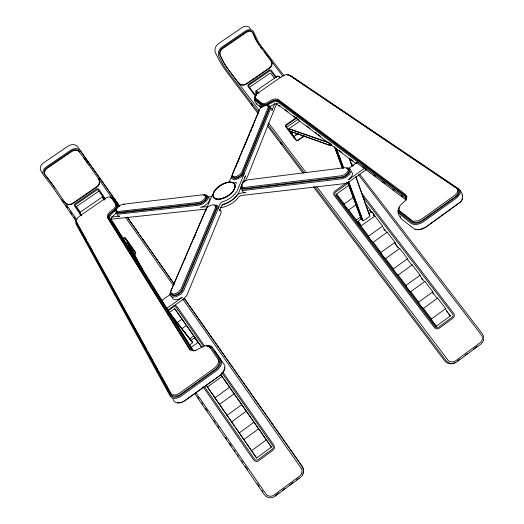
<?xml version="1.0" encoding="UTF-8"?>
<svg xmlns="http://www.w3.org/2000/svg" width="524" height="524" viewBox="0 0 524 524"><rect width="100%" height="100%" fill="white"/><g stroke="black" fill="none" stroke-linecap="round" stroke-linejoin="round"><path stroke-width="0.79" d="M111.055 219.333L112.116 216.818L115.765 213.569M104.106 200.233L102.35 197.325M255.28 97.719L255.24 98.093A4.703 2.161 -29.5 0 0 255.647 98.944L262.517 104.322A5.017 2.345 -29.4 0 0 263.71 104.708C269.022 104.767 273.024 98.243 278.506 100.438L407.037 196.808M293.551 136.908L291.423 131.662L331.253 145.849L330.107 143.976M221.01 374.837L271.419 447.103L256.596 458.002L207.347 387.079L222.006 376.514L220.709 374.509M271.419 447.103L222.006 376.514M232.807 175.841L233.35 177.407L235.119 177.819A6.177 3.144 -31.2 0 0 237.601 177.302L240.621 175.606L242.396 173.424L268.963 108.317L269.074 107.322L268.144 106.529M219.792 209.764L219.51 210.923L221.436 206.292A3.386 1.782 -32.3 0 1 223.899 204.052A14.901 7.736 -32 0 0 239.108 191.876L245.579 175.848L244.42 177.616M251.297 103.438L252.548 105.344L251.527 103.621M336.604 193.998L336.375 195.046L436.034 326.4L436.341 326.203L432.647 321.343A2.627 0.478 52.7 0 1 431.455 318.985L423.458 308.44A2.607 0.478 52.9 0 1 421.519 306.671L419.888 304.529A2.607 0.478 52.9 0 1 418.676 302.145L410.744 291.685A2.587 0.472 53.1 0 1 408.851 289.975L407.24 287.853A2.587 0.472 53.2 0 1 406.002 285.442L398.129 275.067A2.568 0.472 53.4 0 1 396.288 273.423L394.69 271.314A2.568 0.472 53.4 0 1 393.426 268.871L385.625 258.587A2.548 0.472 53.6 0 1 383.83 256.996L382.238 254.906A2.548 0.472 53.7 0 1 380.961 252.444L373.219 242.245A2.535 0.465 53.9 0 1 371.47 240.713L369.898 238.636A2.535 0.465 53.9 0 1 368.595 236.147L360.912 226.034A2.522 0.465 54.1 0 1 359.805 225.281L357.65 222.497A2.522 0.465 54.1 0 1 356.327 219.988L348.709 209.947A2.509 0.458 54.3 0 1 347.052 208.532L345.506 206.489A2.509 0.458 54.4 0 1 344.157 203.954L336.604 193.998L349.194 185.077M462.057 199.264L462.227 198.511M118.024 206.987L117.952 205.041L113.25 197.967L112.129 197.306L110.295 197.286M112.313 221.613L110.741 218.973M406.12 199.998L406.296 197.895L405.249 196.33L277.838 100.916C272.028 98.65 267.653 107.04 261.856 104.793L254.73 99.128L254.959 97.045M405.609 200.685L405.773 198.793A6.714 3.989 -25.2 0 0 404.816 197.365L277.563 101.767A5.201 2.463 -29.2 0 0 276.305 101.374L273.102 102.016L266.054 105.645M76.203 221.213L76.124 222.975L170.804 395.548C173.352 398.934 178.357 396.675 181.121 394.716L215.24 370.154C218.128 367.972 221.757 364.075 219.949 360.211L211.028 346.895L209.81 346.168L207.288 345.925M231.68 176.241C230.612 178.147 232.728 179.824 234.562 179.49A8.115 4.133 -31.2 0 0 237.831 178.815L241.852 176.549L244.236 173.614M234.045 189.655L234.876 187.448A12.334 6.353 -32 0 0 222.549 184.238A12.334 6.353 -32 0 0 214.192 197.915L215.803 198.878A12.334 6.353 -32 0 0 234.032 189.655A12.334 6.353 -32 0 1 215.783 198.812M234.529 188.66L234.909 187.507A12.334 6.353 -32 0 0 222.582 184.297A12.334 6.353 -32 0 0 214.224 197.967M218.082 208.696C219.189 206.77 217.218 204.825 215.24 205.133A8.358 4.382 -32.8 0 0 214.48 205.172M280.707 142.567L282.036 144.421L280.792 142.521M224.01 370.691L224.645 367.278M274.773 103.477L271.917 110.571L272.041 109.247L271.242 108.357M291.626 134.95L292.143 134.93M235.728 167.261L236.678 164.995M237.307 163.481L238.256 161.222M238.885 159.709L239.835 157.442M243.627 148.384L244.57 146.124M245.206 144.611L246.149 142.345M246.784 140.838L247.734 138.572M248.363 137.065L249.313 134.799M250.577 131.779L251.841 128.76M252.47 127.253L253.419 124.987M205.054 211.866L170.333 292.379C169.121 294.416 170.647 297.082 173.038 296.99A9.118 5.135 -35.9 0 0 176.555 296.505L181.029 294.01L183.845 290.453L220.021 204.065A3.393 1.782 -32.3 0 1 222.49 201.825A14.927 7.716 -32 0 0 237.732 189.636L270.718 108.389C271.642 106.549 269.297 105.494 267.79 105.874M212.462 194.686L205.375 211.12L206.109 209.882M184.402 260.435L185.372 258.194M194.365 237.326L195.328 235.093M81.554 215.809L79.772 212.534L102.134 197.096M76.275 221.239L75.901 223.781L170.457 396.583C172.972 400.087 178.068 398.044 181.029 396.216L216.654 370.573C219.471 368.149 222.988 364.108 221.062 360.191L212.082 346.829L209.908 345.82L206.318 346.076M259.131 110.793L229.853 180.597A3.288 1.677 -31.7 0 1 228.457 182.149M117.402 208.251L117.762 207.602M461.742 200.044L460.714 201.622M399.373 207.432L398.292 210.465L398.928 212.299L411.7 222.412C415.375 224.613 420.019 222.68 423.254 220.506L455.494 197.332C457.969 195.747 461.297 191.548 458.153 189.046L289.779 75.364L287.833 75.03M255.05 97.064C252.201 101.119 258.234 105.586 261.057 107.63M223.82 371.13L222.183 373.442L219.497 375.878L185.588 400.323L182.005 402.216M222.903 372.538L224.763 369.112L224.862 365.595L214.879 351.041M399.596 207.118C395.934 210.635 398.849 215.816 401.489 218.973L414.451 229.145L418.833 229.741M256.596 458.002L235.263 427.008M219.366 404.456L234.071 393.812M460.02 202.395C464.657 198.976 462.528 192.583 459.103 189.125L290.545 75.469L287.696 75.207M116.387 209.587L111.095 214.237L109.601 216.884A5.319 2.548 -35.3 0 0 109.765 218.056L192.223 349.384A6.845 4.205 -37.3 0 0 193.664 350.51L195.904 350.739M222.359 373.134L220.146 375.282L183.171 401.685M459.496 202.801L425.711 227.187L419.403 229.65M460.38 201.982L425.278 227.573L422.062 229.08L418.257 229.781M275.087 495.724L278.958 492.861M282.181 490.477L284.761 488.571M289.274 485.237L293.145 482.375M296.368 479.991L298.949 478.084M457.269 361.036L459.869 359.11M465.083 355.265L467.683 353.34M473.545 349.004L477.456 346.115M251.422 450.764L266.251 439.931M431.455 318.985L445.649 308.597L437.625 298.097A2.6 0.524 52.7 0 1 435.641 296.361L434.01 294.233A2.6 0.524 52.7 0 1 432.831 291.829L424.872 281.414A2.581 0.524 53 0 1 422.94 279.744L421.322 277.622A2.581 0.524 53 0 1 420.117 275.192L412.224 264.869A2.561 0.517 53.2 0 1 410.338 263.258L408.733 261.155A2.561 0.517 53.3 0 1 407.508 258.699L399.681 248.461A2.548 0.517 53.5 0 1 397.84 246.902L396.249 244.819A2.541 0.517 53.5 0 1 395.004 242.337L387.243 232.178A2.528 0.511 53.8 0 1 385.448 230.684L383.869 228.621A2.528 0.511 53.8 0 1 382.599 226.113L374.896 216.039A2.515 0.511 54 0 1 373.94 215.515M436.034 326.4L450.509 315.815L446.808 310.974A2.62 0.524 52.5 0 1 445.649 308.597M239.16 433.014L253.924 422.252M418.676 302.145L432.831 291.829M243.726 439.643L258.509 428.848M423.458 308.44L437.625 298.097M226.938 415.388L241.695 404.718M406.002 285.442L420.117 275.192M231.497 421.971L246.241 411.255M410.744 291.685L424.872 281.414M398.129 275.067L412.224 264.869M385.625 258.587L399.681 248.461M214.847 397.919L229.538 387.308M393.426 268.871L407.508 258.699M380.961 252.444L395.004 242.337M368.595 236.147L382.599 226.113M373.219 242.245L387.243 232.178M189.78 338.838L193.749 336.002L198.196 342.355L190.887 347.556M356.327 219.988L360.984 216.661M368.3 211.441L370.298 210.013L365.045 203.142M190.795 340.541L194.633 337.797L194.974 338.203M357.735 221.364L361.593 218.613M368.66 213.563L371.234 211.729M189.518 345.034L192.675 342.781L168.997 312.645M360.912 226.034L374.896 216.039M176.739 322.935L182.018 319.182L193.749 336.002M344.157 203.954L353.451 197.352M181.782 328.764L186.433 325.489M348.709 209.947L356.019 204.746M164.949 309.592L182.195 297.377L178.54 299.237A9.098 5.148 -36 0 1 175.036 299.715L173.077 299.086L171.924 297.115M364.488 168.368L348.539 179.667L351.25 177.027A8.928 4.952 -27.5 0 0 352.442 174.23L352.344 173.005L351.362 171.63M346.633 182.804L335.046 191.011A3.373 3.262 8.2 0 0 334.338 195.57L434.298 327.441A3.55 3.419 39.8 0 0 439.21 328.234L453.031 318.094A3.544 3.406 38.1 0 0 453.633 313.267L361.226 192.537M167.575 310.391L183.466 299.132L186.721 295.68L220.925 213.144L221.174 211.454L219.962 209.934M366.774 169.35L349.521 181.573L345.139 183.557L241.512 195.491A3.373 1.782 -31.6 0 0 238.486 197.103A14.875 7.762 -32 0 1 221.58 207.425L219.962 207.596M168.132 310.758L173.254 307.13A2.292 2.24 -45.5 0 1 176.405 307.647L203.561 346.547M347.916 183.374L335.688 192.039A2.24 2.168 8.3 0 0 335.222 195.066L435.136 326.819A2.358 2.273 39.8 0 0 438.392 327.349L452.205 317.216A2.351 2.26 38.1 0 0 452.605 314.007L362.254 195.917M168.807 312.946L174.734 308.741L175.271 309.265L201.878 347.405M161.726 300.455L170.32 294.377M348.355 168.623L357.027 162.499M295.241 135.199L297.226 133.81M293.532 136.947L298.176 133.705M133.64 254.926L134.923 254.029A0.983 0.95 -36.1 0 0 135.185 252.686L125.341 238.564A0.976 0.943 -34.7 0 0 123.998 238.355L122.714 239.245M303.54 136.122L297.671 140.229A0.956 0.917 -1.1 0 1 296.335 140.026L286.111 126.566A0.956 0.91 -2.9 0 1 286.327 125.288L296.735 118.038M304.49 135.919L297.959 140.484A1.441 1.382 -1.1 0 1 295.949 140.183L285.724 126.71A1.441 1.376 -2.9 0 1 286.045 124.791L296.46 117.533M122.374 238.78L123.657 237.883A1.474 1.421 -34.7 0 1 125.675 238.204L135.526 252.326A1.48 1.428 -36.1 0 1 135.133 254.35M123.952 240.595L125.229 239.71A0.969 0.937 -34.8 0 1 126.559 239.92L132.146 247.931M286.34 127.45L297.959 119.348A0.943 0.904 -1.3 0 1 298.3 119.203M289.006 128.688L299.689 121.24M249.28 87.469L269.624 73.458A0.956 0.904 -5.2 0 1 270.954 73.648L274.432 78.187M256.007 90.927L277.478 76.118M450.509 315.815L450.168 316.031L448.688 314.092M269.827 106.7L274.281 104.191L277.962 103.621M242.226 182.503L245.186 180.426L246.909 178.068L276.305 104.466A6.799 3.196 -29.4 0 0 276.187 103.647M207.347 387.079L206.279 385.317M182.45 402.078C179.064 403.866 173.968 403.434 172.979 399.013M181.396 402.452L177.629 402.74M265.223 105.874L261.974 105.868L254.428 99.933M123.684 204.668L124.319 204.55M203.26 195.216C205.329 194.345 209.004 195.288 207.936 198.164A8.155 4.166 -32.9 0 1 206.469 200.797L203.037 203.744L199.186 205.166L118.241 214.165L116.014 213.484L115.981 211.1A7.709 3.668 -35 0 1 116.616 209.875M207.792 197.031L211.598 196.585A3.295 1.69 -32.4 0 0 211.847 196.533M207.655 206.58L200.613 207.353L204.458 205.939L207.884 202.991A8.135 4.179 -32.9 0 0 209.345 200.358L209.214 198.242L207.55 197.214M111.422 217.1L119.714 216.202L118.155 216.026L117.193 214.716M206.187 209.083L110.833 219.242M276.214 103.438L278.82 105.769L279.855 105.848M347.222 167.988C349.095 167.785 351.283 169.167 350.923 171.256A8.947 4.932 -27.5 0 1 349.724 174.053L346.161 177.236L341.733 178.835L244.374 190.35C242.474 190.86 240.202 189.295 240.961 187.206A8.325 4.349 -31.1 0 1 241.865 185.241M278.82 105.769L279.908 106.123L356.038 163.737M214.447 205.31L216.471 205.867L217.113 206.934A5.456 2.856 -32.7 0 1 216.884 208.408L182.568 290.073A5.967 3.36 -35.9 0 1 181.343 291.979L178.671 294.2L176.267 295.307A7.86 4.421 -35.9 0 1 173.241 295.733L171.558 295.195L170.569 293.506A5.96 3.354 -36 0 1 170.916 291.737M267.692 105.933L269.061 106.215L269.749 106.988A4.939 2.319 -29.5 0 1 269.631 108.141L243.084 173.293A5.306 2.705 -31.2 0 1 242.075 174.839L237.549 177.793A6.995 3.557 -31.2 0 1 234.739 178.376L233.114 178.114L232.06 176.929A5.299 2.699 -31.3 0 1 232.256 175.56M356.726 163.514L356.117 162.296L357.008 162.381M110.865 197.26L112.391 197.908L117.081 204.989C118.07 210.923 107.879 212.037 108.874 217.997L191.136 349.41L193.467 350.844M416.927 229.656L415.368 229.165M115.011 201.295L116.132 201.956L118.817 205.991M327.821 142.194L289.11 128.681A1.939 0.354 55.5 0 0 289.163 129.369L290.106 131.347M215.063 206.017L216.268 206.947L216.17 208.559L181.828 290.152L179.732 292.805L176.372 294.671A6.943 3.904 -35.9 0 1 173.699 295.051L172.219 294.58L171.368 293.132M234.87 182.359L235.957 182.791M214.978 198.478L215.77 198.825M235.394 182.444L236.678 183.243M205.185 195.911L206.148 196.9L206.102 198.157A6.209 3.17 -32.9 0 1 204.982 200.161L202.408 202.375L199.546 203.43L118.719 212.515L117.271 212.233L116.826 211.061M347.674 169.088L348.643 169.94L348.873 171.256A6.819 3.753 -27.5 0 1 347.956 173.385L345.283 175.782L341.989 176.961L244.793 188.581L242.966 188.326L242.167 186.688M132.513 249.07L129.094 244.597M280.74 77.729L278.906 76.458A4.526 0.917 56.2 0 0 278.172 76.674M280.196 77.716L278.192 76.321A5.109 1.028 56.2 0 0 277.36 76.563M362.85 166.783L365.451 168.741M373.887 175.095L375.191 176.071M382.33 181.448L384.924 183.407M392.718 189.269L394.015 190.251M401.161 195.629L402.458 196.605M356.117 162.296L406.041 199.945M285.252 109.66L287.859 111.625M293.722 116.059L298.935 119.996M306.756 125.904L310.012 128.367M315.225 132.31L316.529 133.293M317.832 134.275L320.439 136.247M328.253 142.155L331.509 144.617M339.329 150.526L341.936 152.497M349.75 158.405L353.012 160.868M259.223 93.121L256.668 91.169A5.122 0.891 56 0 0 255.928 91.346M258.194 93.292L256.446 91.955A4.539 0.786 56 0 0 255.791 92.113L256.249 95.191M262.183 107.322L260.441 105.946L261.227 107.374M258.994 105.468L260.133 106.372M132.369 248.874L131.701 247.97M132.618 248.782L131.255 246.856M79.858 213.537L80.892 215.718M362.307 220.152L361.239 219.012L347.661 182.339M129.107 244.656L144.683 273.567M129.166 244.944L132.454 249.182M115.339 200.148L114.035 198.301L115.306 200.07M104.964 199.657L102.986 197.253L104.381 199.493M42.66 173.306L41.252 171.538A7.362 5.823 -27.8 0 1 43.675 162.768L68.113 146.117A7.303 5.823 -30.5 0 1 77.618 146.727L119.852 206.482M168.152 310.961L192.118 341.694M167.877 310.837L192.55 342.349M284.093 75.816L261.646 46.616A10.388 2.135 56.7 0 1 256.459 38.101L253.845 32.259A7.225 5.567 -50.5 0 0 245.618 30.923L222.058 46.996A7.205 5.62 -48.3 0 0 218.763 56.219L221.613 61.93A10.428 1.677 56.3 0 0 226.944 70.399L258.483 112.182M350.432 162.119L353.425 166.016M359.909 174.453L482.106 333.428A7.847 7.5 41.6 0 1 480.842 344.111L456.568 362.058A7.86 7.552 44.5 0 1 445.741 360.276L314.662 186.609M260.513 47.173L261.993 49.105M263.978 51.686L282.862 76.268M358.554 174.793L481.877 335.661A6.281 6 41.4 0 1 480.639 342.296L455.087 361.18A6.288 6.039 44.5 0 1 448.236 360.505L316.856 186.904M276.724 77.513L271.406 70.576A1.677 1.585 -5.3 0 0 269.067 70.236L248.566 84.351A1.683 1.592 -7.7 0 0 248.173 86.578L255.385 96.102M275.67 77.539L270.843 71.238A0.963 0.91 -5.3 0 0 269.493 71.041L249.011 85.15A0.969 0.917 -7.6 0 0 248.782 86.434L255.994 95.944M383.869 229.263L384.858 230.553M394.755 243.509L397.723 247.393M421.473 278.473L422.462 279.77M432.359 292.719L433.348 294.016M446.703 311.498L447.699 312.795M461.971 194.967L462.699 196.205M259.138 110.485L228.097 69.384A10.434 1.696 56.3 0 1 222.759 60.908L219.923 55.184A5.764 4.5 -48.3 0 1 222.556 47.808L246.103 31.741A5.777 4.454 -50.5 0 1 252.686 32.809L255.306 38.652A10.395 2.122 56.7 0 0 255.614 39.307M268.511 122.891L306.003 172.534M127.325 242.212L126.919 241.708L138.369 263.1M267.849 124.588L304.313 172.9M258.208 113.695L226.656 71.867A15.491 2.489 56.3 0 1 218.757 59.35L215.436 52.701A7.179 5.626 -48.4 0 1 218.691 43.505L242.16 27.51A7.192 5.567 -50.6 0 1 250.367 28.866M267.574 126.107L303.075 173.162M313.424 186.885L444.562 360.715A7.801 7.493 44.6 0 0 455.31 362.484M127.764 242.802L129.972 245.736M83.264 157.246L79.026 151.397A5.869 4.657 -30.7 0 0 71.402 150.932L46.872 167.667A5.921 4.657 -28 0 0 44.907 174.695L48.942 179.765A10.65 0.642 54.2 0 1 54.994 187.992L76.963 219.897M83.251 157.187L83.716 157.868M83.702 157.809L84.187 158.523M118.902 206.168L117.815 204.661L119.013 206.456M84.174 158.464L85.183 159.905M84.665 159.139L86.211 161.34M131.485 247.524L132.225 248.592L127.194 241.839L141.69 268.871M131.779 247.538L132.297 248.271M85.674 160.554L86.729 162.073M195.786 339.303L196.546 340.384M143.255 239.894C141.205 237.084 145.292 242.763 143.242 239.946M86.709 162.008L87.246 162.807M87.226 162.735L87.763 163.527M87.744 163.462L88.268 164.248M88.248 164.176L88.759 164.949M127.365 217.185L174.289 284.067M184.147 298.117L301.935 465.993A7.991 7.736 80.1 0 1 303.108 472.962M119.668 206.41L80.369 150.735A7.336 5.816 -30.7 0 0 70.832 150.146L46.289 166.887A7.395 5.823 -28 0 0 43.839 175.678L47.88 180.734A10.644 0.655 54.2 0 1 53.933 188.954L76.203 221.318M127.188 217.126L174.191 284.126M184.062 298.195L302.047 466.347A8.05 7.795 80.1 0 1 300.331 477.574L274.989 496.307A8.102 7.814 85.1 0 1 264.07 494.381L194.489 393.249M88.739 164.877L111.409 197.214M125.511 217.322L172.972 285.017M182.843 299.093L301.575 468.803A6.445 6.236 80.1 0 1 300.049 475.772L273.371 495.488A6.485 6.255 85.1 0 1 266.441 494.748L195.734 392.417M105.317 198.747L98.826 189.459A1.723 1.638 -30.8 0 0 96.468 189.092L75.129 203.79A1.729 1.644 -33.9 0 0 74.637 206.122L81.089 215.475M100.169 192.334L104.309 198.262M104.859 199.336L98.368 190.055A0.989 0.943 -30.8 0 0 97.012 189.839L75.685 204.53A0.996 0.943 -33.9 0 0 75.404 205.873L80.015 212.548M204.458 345.82L177.276 306.907A3.452 3.38 -45.5 0 0 173.758 305.577M222.733 371.988L273.803 445.118A3.642 3.544 84.9 0 1 272.997 450.188L258.574 460.779A3.655 3.544 88.1 0 1 253.623 459.915L203.03 386.712M221.816 372.702L272.853 445.806A2.417 2.351 84.9 0 1 272.316 449.173L257.9 459.751A2.424 2.351 88.1 0 1 254.618 459.175L204.504 386.712M174.734 308.741L182.018 319.182M198.177 342.342L201.878 347.654M133.076 249.267L134.937 251.933M206.423 385.35L234.333 425.665M80.572 212.692L76.91 207.386A0.989 0.937 -33.9 0 1 77.192 206.05L98.361 191.463A0.983 0.937 -30.9 0 1 99.704 191.673M61.852 199.683L63.705 202.375M66.017 205.742L67.406 207.759M70.19 211.801L72.037 214.493M73.891 217.185L75.279 219.202M197.555 396.891L198.943 398.908M201.72 402.949L202.65 404.292M205.428 408.334L207.281 411.026M213.766 420.445L215.154 422.468M217.473 425.829L218.862 427.853M225.346 437.271L226.735 439.289M229.512 443.33L231.366 446.022M234.143 450.064L235.073 451.406M237.385 454.773L238.315 456.116M241.557 460.832L242.946 462.849M245.258 466.216L247.577 469.576M257.304 483.711L259.157 486.403M261.935 490.444L262.858 491.787M112.424 221.187L193.52 351.001M329.485 144.133L330.087 144.775L329.354 143.871M398.076 212.705L411.268 223.486C415.015 225.811 419.776 223.945 423.235 221.921L456.895 197.712L459.98 194.037L460.413 190.847M197.319 341.524L197.587 342.002L194.64 337.823M190.251 350.065L108.167 218.475C107.204 212.783 115.234 211.46 116.557 206.574A5.122 2.424 -35.2 0 0 116.38 205.46L111.009 197.417A4.801 2.234 -35.1 0 0 110.112 196.886L108.016 197.109L105.396 198.327L79.858 215.947L77.519 217.964L76 220.453A4.84 2.24 -36.1 0 0 76.085 221.554L170.824 393.734A6.674 4.192 -39.9 0 0 172.213 394.952L176.182 394.886L179.922 392.974L214.879 367.769L217.591 364.678L218.646 361.567A6.596 4.192 -37.6 0 0 218.167 359.706M86.67 240.392L76.825 222.51A4.84 2.24 -36.1 0 1 76.74 221.41M87.456 241.819L146.923 349.803M147.709 351.231L153.224 361.246M154.01 362.674L157.947 369.826M158.733 371.254L161.097 375.544M161.883 376.979L171.728 394.854A6.668 4.199 -39.9 0 0 173.117 396.072L177.086 396.013L180.819 394.107L215.737 368.922L218.436 365.831L219.491 362.719A6.589 4.192 -37.6 0 0 219.012 360.859L209.731 346.934A6.773 4.212 -37.3 0 0 208.27 345.827C201.642 344.098 195.544 354.702 189.4 348.938L107.44 217.493C106.483 211.794 114.514 210.471 115.843 205.585A5.129 2.417 -35.2 0 0 115.666 204.478M129.133 244.95L143.609 271.851M291.37 134.19L289.058 128.976L329.262 143.026L330.867 145.665L291.246 131.531A2.024 0.367 55.4 0 0 291.272 132.192L292.851 135.644M256.793 104.178L256.563 103.405M334.535 146.74L342.493 168.237M347.89 182.824L361.252 218.908M334.646 147.185L342.565 168.584M336.624 148.855L343.692 168.04M348.774 181.848L363.191 220.977L369.852 216.222L355.993 177.217M336.087 148.174L343.41 168.027M348.48 181.776L362.844 220.722M349.259 158.13L351.99 165.82M355.816 176.581L369.741 215.79M349.469 158.857L352.187 166.508M400.591 217.86L400.277 216.445M256.157 92.892L256.505 95.211M399.295 210.124L399.36 210.714A6.642 4.002 -24.9 0 0 400.297 212.154L412.565 221.763A6.471 3.969 -24.4 0 0 414.484 222.536L418.028 222.294L421.846 220.669L454.898 196.958C456.705 195.596 458.821 193.533 458.317 191.05A6.498 3.904 -22.6 0 0 457.256 189.662M242.226 190.048C241.95 191.974 244.112 192.97 245.743 192.603L240.143 193.258A3.38 1.782 -31.6 0 0 237.11 194.869M204.753 195.21A5.325 2.718 -32.8 0 1 205.742 195.367L206.869 196.52L206.816 197.954A7.028 3.589 -32.9 0 1 205.552 200.22L201.223 203.456A5.332 2.725 -32.8 0 1 199.251 203.993L118.358 213.052A5.037 2.391 -35.1 0 1 116.99 212.908L116.256 212.154L116.394 210.412A6.642 3.157 -35 0 1 116.629 209.895M346.521 168.211A5.849 3.223 -27.4 0 1 347.785 168.348L349.436 169.521L349.704 171.021A7.716 4.251 -27.5 0 1 348.67 173.437L346.325 175.71L344.071 176.942A5.856 3.229 -27.5 0 1 341.759 177.557L244.472 189.151A5.437 2.836 -31.2 0 1 242.769 189.033L241.708 188.267L241.505 186.446A7.172 3.747 -31.1 0 1 241.944 185.332M236.796 195.321A14.901 7.742 -32 0 1 221.809 204.95M238.42 83.054A5.692 5.384 -8.3 0 0 246.352 84.213L269.611 68.199A5.679 5.351 -5.7 0 0 270.908 60.712M259.504 45.811A10.395 2.122 56.7 0 1 259.007 45.097M258.515 44.37A10.395 2.122 56.7 0 1 258.037 43.63M257.579 42.889A10.395 2.122 56.7 0 1 256.714 41.416M256.321 40.695A10.395 2.122 56.7 0 1 255.948 39.994M371.202 212.017A2.515 0.511 54.1 0 1 370.298 210.013M358.141 222.608A2.522 0.465 54.1 0 1 358.226 221.587A2.522 0.465 54.1 0 1 360.453 224.521A2.522 0.465 54.1 0 1 359.975 225.032M359.215 224.18A2.522 0.465 54.1 0 1 359.019 223.925M371.287 212.318A2.515 0.511 54 0 1 371.968 212.122A2.515 0.511 54 0 1 373.94 214.781A2.515 0.511 54 0 1 373.769 215.665M371.516 211.925A2.365 0.478 54 0 1 373.435 213.451A2.365 0.478 54 0 1 373.946 215.384M98.722 179.116A5.83 5.535 -30.3 0 1 97.104 186.963L72.888 203.633A5.856 5.554 -33.6 0 1 64.897 202.375M302.761 473.938A7.991 7.736 80.1 0 1 302.289 474.862M54.968 188.103A10.67 0.642 54.2 0 0 48.902 179.863L45.293 175.33A5.921 4.657 -28 0 1 47.258 168.302L71.808 151.547A5.875 4.657 -30.7 0 1 79.438 152.006M64.576 202.067A5.869 5.561 -33.6 0 0 72.581 203.325L96.829 186.629A5.836 5.548 -30.3 0 0 98.453 178.776M209.102 346.973A6.766 4.218 -37.4 0 1 210.569 348.08M110.819 197.856A4.801 2.234 -35.1 0 1 111.717 198.393M205.925 210.497A5.45 2.849 -32.8 0 1 206.207 209.947M170.575 291.573L171.079 293.204L172.9 293.957A6.95 3.904 -35.9 0 0 175.573 293.578L178.939 291.704L181.035 289.058L215.475 207.478L215.39 205.559L213.353 204.812A6.373 3.327 -32.8 0 0 210.858 205.297L207.786 207.019L205.919 209.305L170.575 291.573M348.27 169.586L348.257 170.064A6.825 3.753 -27.5 0 1 347.34 172.193L344.668 174.59L341.373 175.769L244.132 187.481L241.99 187.009L241.577 185.136A6.34 3.301 -31.1 0 1 242.632 183.131L245.206 180.911L248.153 179.824L344.89 167.667L347.458 168.119L348.27 169.586M205.526 196.212L205.415 197.089A6.216 3.164 -32.8 0 1 204.294 199.094L201.714 201.308L198.851 202.362L117.998 211.519L116.335 211.028L116.315 209.233A5.875 2.79 -35 0 1 117.52 207.347L119.996 205.277L122.583 204.301L203.129 194.745L204.838 195.007L205.526 196.212M457.852 190.317L457 192.97L455.153 195.007L422.134 218.783L418.388 220.715L413.875 221.252A6.478 3.969 -24.4 0 1 411.956 220.486L399.681 210.89A6.648 3.995 -24.9 0 1 398.744 209.449C398.26 203.41 410.469 200.816 405.517 194.469L277.936 99.37C272.447 97.189 268.445 103.713 263.127 103.654A5.017 2.338 -29.4 0 1 261.935 103.267L255.07 97.909A4.703 2.161 -29.5 0 1 254.664 97.058L255.712 94.923L257.841 93.056L282.364 76.157L285.043 74.886L287.401 74.454A4.703 2.142 -28.6 0 1 288.58 74.768L456.699 188.358A6.504 3.897 -22.6 0 1 457.753 189.74L457.852 190.317M268.53 106.555L241.741 172.337L239.966 174.518L236.94 176.221A6.183 3.137 -31.2 0 1 234.457 176.739L232.42 176.09L232.296 174.322L259.478 109.444L261.083 107.531L263.867 105.953A5.757 2.705 -29.6 0 1 266.199 105.376L267.902 105.606L268.53 106.555M235.086 187.389L234.202 189.583A12.589 6.485 -32 0 1 215.613 198.982L214.002 198.059A12.569 6.478 -32 0 1 222.523 184.121A12.569 6.478 -32 0 1 235.086 187.389M269.585 67.707L246.293 83.742A5.699 5.391 -8.3 0 1 238.355 82.582L228.326 69.306A10.447 1.703 56.3 0 1 222.982 60.823L220.447 55.701A5.771 4.5 -48.3 0 1 223.086 48.326L246.653 32.239A5.784 4.454 -50.5 0 1 253.236 33.307L255.581 38.534A10.415 2.129 56.7 0 0 260.788 47.068L270.888 60.208A5.685 5.358 -5.7 0 1 269.585 67.707M197.751 341.7L194.987 337.757L197.731 341.687M357.964 222.818A2.371 0.439 54.1 0 0 360.355 225.497A2.371 0.439 54.1 0 0 358.599 222.405A2.371 0.439 54.1 0 0 357.964 222.818"/></g></svg>
